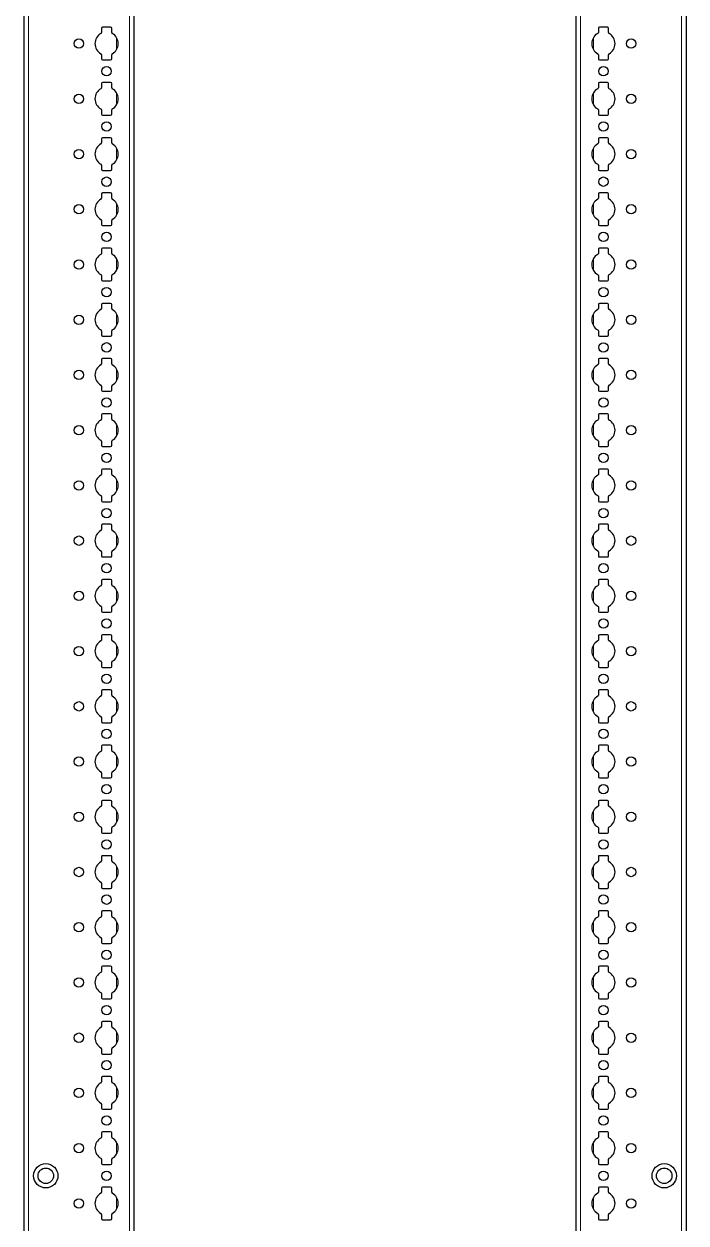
# Model space of a CAD drawing. Header units: millimetres. Extents: x -199 to 4366, y -2447 to 1507.
# Drawn here: x 4067 to 4366, y -336 to 207 of the extents above; entities that cross this region are included whole.
import ezdxf

# ---------------------------------------------------------------- set-up
doc = ezdxf.new("R2010")
doc.units = ezdxf.units.MM

msp = doc.modelspace()

# ---------------------------------------------------------------- linework, layer by layer
at = {"color": 7, "linetype": 'Continuous', "lineweight": 25}
for p, q in [((4066.69, -851.79), (4066.69, 847.21)), ((4116.39, 847.21), (4116.39, -851.79)), ((4316.39, -851.79), (4316.39, 847.21)), ((4366.09, 847.21), (4366.09, -851.79)), ((4101.74, 204.61), (4101.74, 202.73)), ((4105.84, 205.11), (4102.24, 205.11)), ((4106.34, 202.73), (4106.34, 204.61)), ((4326.44, 204.61), (4326.44, 202.73)), ((4330.54, 205.11), (4326.94, 205.11)), ((4331.04, 202.73), (4331.04, 204.61)), ((4101.74, 192.68), (4101.74, 190.81)), ((4102.24, 190.31), (4105.84, 190.31)), ((4106.34, 190.81), (4106.34, 192.68)), ((4326.44, 192.68), (4326.44, 190.81)), ((4326.94, 190.31), (4330.54, 190.31)), ((4331.04, 190.81), (4331.04, 192.68)), ((4101.74, 179.61), (4101.74, 177.73)), ((4105.84, 180.11), (4102.24, 180.11)), ((4106.34, 177.73), (4106.34, 179.61)), ((4326.44, 179.61), (4326.44, 177.73)), ((4330.54, 180.11), (4326.94, 180.11)), ((4331.04, 177.73), (4331.04, 179.61)), ((4101.74, 167.68), (4101.74, 165.81)), ((4102.24, 165.31), (4105.84, 165.31)), ((4106.34, 165.81), (4106.34, 167.68)), ((4326.44, 167.68), (4326.44, 165.81)), ((4326.94, 165.31), (4330.54, 165.31)), ((4331.04, 165.81), (4331.04, 167.68)), ((4101.74, 154.61), (4101.74, 152.73)), ((4105.84, 155.11), (4102.24, 155.11)), ((4106.34, 152.73), (4106.34, 154.61)), ((4326.44, 154.61), (4326.44, 152.73)), ((4330.54, 155.11), (4326.94, 155.11)), ((4331.04, 152.73), (4331.04, 154.61)), ((4101.74, 142.68), (4101.74, 140.81)), ((4106.34, 140.81), (4106.34, 142.68)), ((4326.44, 142.68), (4326.44, 140.81)), ((4331.04, 140.81), (4331.04, 142.68)), ((4102.24, 140.31), (4105.84, 140.31)), ((4326.94, 140.31), (4330.54, 140.31)), ((4101.74, 129.61), (4101.74, 127.73)), ((4105.84, 130.11), (4102.24, 130.11)), ((4106.34, 127.73), (4106.34, 129.61)), ((4326.44, 129.61), (4326.44, 127.73)), ((4330.54, 130.11), (4326.94, 130.11)), ((4331.04, 127.73), (4331.04, 129.61)), ((4101.74, 117.68), (4101.74, 115.81)), ((4102.24, 115.31), (4105.84, 115.31)), ((4106.34, 115.81), (4106.34, 117.68)), ((4326.44, 117.68), (4326.44, 115.81)), ((4326.94, 115.31), (4330.54, 115.31)), ((4331.04, 115.81), (4331.04, 117.68)), ((4101.74, 104.61), (4101.74, 102.73)), ((4105.84, 105.11), (4102.24, 105.11)), ((4106.34, 102.73), (4106.34, 104.61)), ((4326.44, 104.61), (4326.44, 102.73)), ((4330.54, 105.11), (4326.94, 105.11)), ((4331.04, 102.73), (4331.04, 104.61)), ((4101.74, 92.68), (4101.74, 90.81)), ((4106.34, 90.81), (4106.34, 92.68)), ((4326.44, 92.68), (4326.44, 90.81)), ((4331.04, 90.81), (4331.04, 92.68)), ((4102.24, 90.31), (4105.84, 90.31)), ((4326.94, 90.31), (4330.54, 90.31)), ((4101.74, 79.61), (4101.74, 77.73)), ((4105.84, 80.11), (4102.24, 80.11)), ((4106.34, 77.73), (4106.34, 79.61)), ((4326.44, 79.61), (4326.44, 77.73)), ((4330.54, 80.11), (4326.94, 80.11)), ((4331.04, 77.73), (4331.04, 79.61)), ((4101.74, 67.68), (4101.74, 65.81)), ((4102.24, 65.31), (4105.84, 65.31)), ((4106.34, 65.81), (4106.34, 67.68)), ((4326.44, 67.68), (4326.44, 65.81)), ((4326.94, 65.31), (4330.54, 65.31)), ((4331.04, 65.81), (4331.04, 67.68)), ((4101.74, 54.61), (4101.74, 52.73)), ((4105.84, 55.11), (4102.24, 55.11)), ((4106.34, 52.73), (4106.34, 54.61)), ((4326.44, 54.61), (4326.44, 52.73)), ((4330.54, 55.11), (4326.94, 55.11)), ((4331.04, 52.73), (4331.04, 54.61)), ((4101.74, 42.68), (4101.74, 40.81)), ((4102.24, 40.31), (4105.84, 40.31)), ((4106.34, 40.81), (4106.34, 42.68)), ((4326.44, 42.68), (4326.44, 40.81)), ((4326.94, 40.31), (4330.54, 40.31)), ((4331.04, 40.81), (4331.04, 42.68)), ((4101.74, 29.61), (4101.74, 27.73)), ((4105.84, 30.11), (4102.24, 30.11)), ((4106.34, 27.73), (4106.34, 29.61)), ((4326.44, 29.61), (4326.44, 27.73)), ((4330.54, 30.11), (4326.94, 30.11)), ((4331.04, 27.73), (4331.04, 29.61)), ((4101.74, 17.68), (4101.74, 15.81)), ((4106.34, 15.81), (4106.34, 17.68)), ((4326.44, 17.68), (4326.44, 15.81)), ((4331.04, 15.81), (4331.04, 17.68)), ((4102.24, 15.31), (4105.84, 15.31)), ((4326.94, 15.31), (4330.54, 15.31)), ((4101.74, 4.61), (4101.74, 2.73)), ((4105.84, 5.11), (4102.24, 5.11)), ((4106.34, 2.73), (4106.34, 4.61)), ((4326.44, 4.61), (4326.44, 2.73)), ((4330.54, 5.11), (4326.94, 5.11)), ((4331.04, 2.73), (4331.04, 4.61)), ((4101.74, -7.32), (4101.74, -9.19)), ((4102.24, -9.69), (4105.84, -9.69)), ((4106.34, -9.19), (4106.34, -7.32)), ((4326.44, -7.32), (4326.44, -9.19)), ((4326.94, -9.69), (4330.54, -9.69)), ((4331.04, -9.19), (4331.04, -7.32)), ((4101.74, -20.39), (4101.74, -22.27)), ((4105.84, -19.89), (4102.24, -19.89)), ((4106.34, -22.27), (4106.34, -20.39)), ((4326.44, -20.39), (4326.44, -22.27)), ((4330.54, -19.89), (4326.94, -19.89)), ((4331.04, -22.27), (4331.04, -20.39)), ((4101.74, -32.32), (4101.74, -34.19)), ((4106.34, -34.19), (4106.34, -32.32)), ((4326.44, -32.32), (4326.44, -34.19)), ((4331.04, -34.19), (4331.04, -32.32)), ((4102.24, -34.69), (4105.84, -34.69)), ((4326.94, -34.69), (4330.54, -34.69)), ((4101.74, -45.39), (4101.74, -47.27)), ((4105.84, -44.89), (4102.24, -44.89)), ((4106.34, -47.27), (4106.34, -45.39)), ((4326.44, -45.39), (4326.44, -47.27)), ((4330.54, -44.89), (4326.94, -44.89)), ((4331.04, -47.27), (4331.04, -45.39)), ((4101.74, -57.32), (4101.74, -59.19)), ((4102.24, -59.69), (4105.84, -59.69)), ((4106.34, -59.19), (4106.34, -57.32)), ((4326.44, -57.32), (4326.44, -59.19)), ((4326.94, -59.69), (4330.54, -59.69)), ((4331.04, -59.19), (4331.04, -57.32)), ((4101.74, -70.39), (4101.74, -72.27)), ((4105.84, -69.89), (4102.24, -69.89)), ((4106.34, -72.27), (4106.34, -70.39)), ((4326.44, -70.39), (4326.44, -72.27)), ((4330.54, -69.89), (4326.94, -69.89)), ((4331.04, -72.27), (4331.04, -70.39)), ((4101.74, -82.32), (4101.74, -84.19)), ((4102.24, -84.69), (4105.84, -84.69)), ((4106.34, -84.19), (4106.34, -82.32)), ((4326.44, -82.32), (4326.44, -84.19)), ((4326.94, -84.69), (4330.54, -84.69)), ((4331.04, -84.19), (4331.04, -82.32)), ((4101.74, -95.39), (4101.74, -97.27)), ((4105.84, -94.89), (4102.24, -94.89)), ((4106.34, -97.27), (4106.34, -95.39)), ((4326.44, -95.39), (4326.44, -97.27)), ((4330.54, -94.89), (4326.94, -94.89)), ((4331.04, -97.27), (4331.04, -95.39)), ((4101.74, -107.32), (4101.74, -109.19)), ((4106.34, -109.19), (4106.34, -107.32)), ((4326.44, -107.32), (4326.44, -109.19)), ((4331.04, -109.19), (4331.04, -107.32)), ((4102.24, -109.69), (4105.84, -109.69)), ((4326.94, -109.69), (4330.54, -109.69)), ((4101.74, -120.39), (4101.74, -122.27)), ((4105.84, -119.89), (4102.24, -119.89)), ((4106.34, -122.27), (4106.34, -120.39)), ((4326.44, -120.39), (4326.44, -122.27)), ((4330.54, -119.89), (4326.94, -119.89)), ((4331.04, -122.27), (4331.04, -120.39)), ((4101.74, -132.32), (4101.74, -134.19)), ((4102.24, -134.69), (4105.84, -134.69)), ((4106.34, -134.19), (4106.34, -132.32)), ((4326.44, -132.32), (4326.44, -134.19)), ((4326.94, -134.69), (4330.54, -134.69)), ((4331.04, -134.19), (4331.04, -132.32)), ((4101.74, -145.39), (4101.74, -147.27)), ((4105.84, -144.89), (4102.24, -144.89)), ((4106.34, -147.27), (4106.34, -145.39)), ((4326.44, -145.39), (4326.44, -147.27)), ((4330.54, -144.89), (4326.94, -144.89)), ((4331.04, -147.27), (4331.04, -145.39)), ((4101.74, -157.32), (4101.74, -159.19)), ((4106.34, -159.19), (4106.34, -157.32)), ((4326.44, -157.32), (4326.44, -159.19)), ((4331.04, -159.19), (4331.04, -157.32)), ((4102.24, -159.69), (4105.84, -159.69)), ((4326.94, -159.69), (4330.54, -159.69)), ((4101.74, -170.39), (4101.74, -172.27)), ((4105.84, -169.89), (4102.24, -169.89)), ((4106.34, -172.27), (4106.34, -170.39)), ((4326.44, -170.39), (4326.44, -172.27)), ((4330.54, -169.89), (4326.94, -169.89)), ((4331.04, -172.27), (4331.04, -170.39)), ((4101.74, -182.32), (4101.74, -184.19)), ((4106.34, -184.19), (4106.34, -182.32)), ((4326.44, -182.32), (4326.44, -184.19)), ((4331.04, -184.19), (4331.04, -182.32)), ((4102.24, -184.69), (4105.84, -184.69)), ((4326.94, -184.69), (4330.54, -184.69)), ((4101.74, -195.39), (4101.74, -197.27)), ((4105.84, -194.89), (4102.24, -194.89)), ((4106.34, -197.27), (4106.34, -195.39)), ((4326.44, -195.39), (4326.44, -197.27)), ((4330.54, -194.89), (4326.94, -194.89)), ((4331.04, -197.27), (4331.04, -195.39)), ((4101.74, -207.32), (4101.74, -209.19)), ((4102.24, -209.69), (4105.84, -209.69)), ((4106.34, -209.19), (4106.34, -207.32)), ((4326.44, -207.32), (4326.44, -209.19)), ((4326.94, -209.69), (4330.54, -209.69)), ((4331.04, -209.19), (4331.04, -207.32)), ((4101.74, -220.39), (4101.74, -222.27)), ((4105.84, -219.89), (4102.24, -219.89)), ((4106.34, -222.27), (4106.34, -220.39)), ((4326.44, -220.39), (4326.44, -222.27)), ((4330.54, -219.89), (4326.94, -219.89)), ((4331.04, -222.27), (4331.04, -220.39)), ((4101.74, -232.32), (4101.74, -234.19)), ((4106.34, -234.19), (4106.34, -232.32)), ((4326.44, -232.32), (4326.44, -234.19)), ((4331.04, -234.19), (4331.04, -232.32)), ((4102.24, -234.69), (4105.84, -234.69)), ((4326.94, -234.69), (4330.54, -234.69)), ((4101.74, -245.39), (4101.74, -247.27)), ((4105.84, -244.89), (4102.24, -244.89)), ((4106.34, -247.27), (4106.34, -245.39)), ((4326.44, -245.39), (4326.44, -247.27)), ((4330.54, -244.89), (4326.94, -244.89)), ((4331.04, -247.27), (4331.04, -245.39)), ((4101.74, -257.32), (4101.74, -259.19)), ((4102.24, -259.69), (4105.84, -259.69)), ((4106.34, -259.19), (4106.34, -257.32)), ((4326.44, -257.32), (4326.44, -259.19)), ((4326.94, -259.69), (4330.54, -259.69)), ((4331.04, -259.19), (4331.04, -257.32)), ((4101.74, -270.39), (4101.74, -272.27)), ((4105.84, -269.89), (4102.24, -269.89)), ((4106.34, -272.27), (4106.34, -270.39)), ((4326.44, -270.39), (4326.44, -272.27)), ((4330.54, -269.89), (4326.94, -269.89)), ((4331.04, -272.27), (4331.04, -270.39)), ((4101.74, -282.32), (4101.74, -284.19)), ((4102.24, -284.69), (4105.84, -284.69)), ((4106.34, -284.19), (4106.34, -282.32)), ((4326.44, -282.32), (4326.44, -284.19)), ((4326.94, -284.69), (4330.54, -284.69)), ((4331.04, -284.19), (4331.04, -282.32)), ((4101.74, -295.39), (4101.74, -297.27)), ((4105.84, -294.89), (4102.24, -294.89)), ((4106.34, -297.27), (4106.34, -295.39)), ((4326.44, -295.39), (4326.44, -297.27)), ((4330.54, -294.89), (4326.94, -294.89)), ((4331.04, -297.27), (4331.04, -295.39)), ((4101.74, -307.32), (4101.74, -309.19)), ((4106.34, -309.19), (4106.34, -307.32)), ((4326.44, -307.32), (4326.44, -309.19)), ((4331.04, -309.19), (4331.04, -307.32)), ((4102.24, -309.69), (4105.84, -309.69)), ((4326.94, -309.69), (4330.54, -309.69)), ((4105.84, -319.89), (4102.24, -319.89)), ((4330.54, -319.89), (4326.94, -319.89)), ((4101.74, -320.39), (4101.74, -322.27)), ((4106.34, -322.27), (4106.34, -320.39)), ((4326.44, -320.39), (4326.44, -322.27)), ((4331.04, -322.27), (4331.04, -320.39)), ((4101.74, -332.32), (4101.74, -334.19)), ((4102.24, -334.69), (4105.84, -334.69)), ((4106.34, -334.19), (4106.34, -332.32)), ((4326.44, -332.32), (4326.44, -334.19)), ((4326.94, -334.69), (4330.54, -334.69)), ((4331.04, -334.19), (4331.04, -332.32))]:
    msp.add_line(p, q, dxfattribs=at)
at = {"color": 8, "linetype": 'Continuous', "lineweight": 18}
for p, q in [((4068.69, 847.21), (4068.69, -851.79)), ((4114.39, -851.79), (4114.39, 847.21)), ((4318.39, 847.21), (4318.39, -851.79)), ((4364.09, -851.79), (4364.09, 847.21)), ((4108.54, 195), (4108.54, 200.41)), ((4324.24, 200.41), (4324.24, 195)), ((4108.54, 170), (4108.54, 175.41)), ((4324.24, 175.41), (4324.24, 170)), ((4108.54, 145), (4108.54, 150.41)), ((4324.24, 150.41), (4324.24, 145)), ((4108.54, 120), (4108.54, 125.41)), ((4324.24, 125.41), (4324.24, 120)), ((4108.54, 95), (4108.54, 100.41)), ((4324.24, 100.41), (4324.24, 95)), ((4108.54, 70), (4108.54, 75.41)), ((4324.24, 75.41), (4324.24, 70)), ((4108.54, 45), (4108.54, 50.41)), ((4324.24, 50.41), (4324.24, 45)), ((4108.54, 20), (4108.54, 25.41)), ((4324.24, 25.41), (4324.24, 20)), ((4108.54, -5), (4108.54, 0.41)), ((4324.24, 0.41), (4324.24, -5)), ((4108.54, -30), (4108.54, -24.59)), ((4324.24, -24.59), (4324.24, -30)), ((4108.54, -55), (4108.54, -49.59)), ((4324.24, -49.59), (4324.24, -55)), ((4108.54, -80), (4108.54, -74.59)), ((4324.24, -74.59), (4324.24, -80)), ((4108.54, -105), (4108.54, -99.59)), ((4324.24, -99.59), (4324.24, -105)), ((4108.54, -130), (4108.54, -124.59)), ((4324.24, -124.59), (4324.24, -130)), ((4108.54, -155), (4108.54, -149.59)), ((4324.24, -149.59), (4324.24, -155)), ((4108.54, -180), (4108.54, -174.59)), ((4324.24, -174.59), (4324.24, -180)), ((4108.54, -205), (4108.54, -199.59)), ((4324.24, -199.59), (4324.24, -205)), ((4108.54, -230), (4108.54, -224.59)), ((4324.24, -224.59), (4324.24, -230)), ((4108.54, -255), (4108.54, -249.59)), ((4324.24, -249.59), (4324.24, -255)), ((4108.54, -280), (4108.54, -274.59)), ((4324.24, -274.59), (4324.24, -280)), ((4108.54, -305), (4108.54, -299.59)), ((4324.24, -299.59), (4324.24, -305)), ((4108.54, -330), (4108.54, -324.59)), ((4324.24, -324.59), (4324.24, -330))]:
    msp.add_line(p, q, dxfattribs=at)
at = {"color": 7, "linetype": 'Continuous', "lineweight": 25}
for centre, radius in [((4091.54, 197.71), 2.12), ((4341.24, 197.71), 2.12), ((4104.04, 185.21), 2.13), ((4328.74, 185.21), 2.12), ((4091.54, 172.71), 2.12), ((4341.24, 172.71), 2.12), ((4104.04, 160.21), 2.13), ((4328.74, 160.21), 2.12), ((4091.54, 147.71), 2.12), ((4341.24, 147.71), 2.12), ((4104.04, 135.21), 2.13), ((4328.74, 135.21), 2.12), ((4091.54, 122.71), 2.12), ((4341.24, 122.71), 2.12), ((4104.04, 110.21), 2.13), ((4328.74, 110.21), 2.12), ((4091.54, 97.71), 2.12), ((4341.24, 97.71), 2.12), ((4104.04, 85.21), 2.13), ((4328.74, 85.21), 2.12), ((4091.54, 72.71), 2.12), ((4341.24, 72.71), 2.12), ((4104.04, 60.21), 2.13), ((4328.74, 60.21), 2.12), ((4091.54, 47.71), 2.12), ((4341.24, 47.71), 2.12), ((4104.04, 35.21), 2.13), ((4328.74, 35.21), 2.12), ((4091.54, 22.71), 2.12), ((4341.24, 22.71), 2.12), ((4104.04, 10.21), 2.13), ((4328.74, 10.21), 2.12), ((4091.54, -2.29), 2.12), ((4341.24, -2.29), 2.12), ((4104.04, -14.79), 2.13), ((4328.74, -14.79), 2.12), ((4091.54, -27.29), 2.12), ((4341.24, -27.29), 2.12), ((4104.04, -39.79), 2.13), ((4328.74, -39.79), 2.12), ((4091.54, -52.29), 2.12), ((4341.24, -52.29), 2.12), ((4104.04, -64.79), 2.13), ((4328.74, -64.79), 2.12), ((4091.54, -77.29), 2.12), ((4341.24, -77.29), 2.12), ((4104.04, -89.79), 2.13), ((4328.74, -89.79), 2.12), ((4091.54, -102.29), 2.12), ((4341.24, -102.29), 2.12), ((4104.04, -114.79), 2.13), ((4328.74, -114.79), 2.12), ((4091.54, -127.29), 2.12), ((4341.24, -127.29), 2.12), ((4104.04, -139.79), 2.13), ((4328.74, -139.79), 2.12), ((4091.54, -152.29), 2.12), ((4341.24, -152.29), 2.12), ((4104.04, -164.79), 2.13), ((4328.74, -164.79), 2.12), ((4091.54, -177.29), 2.12), ((4341.24, -177.29), 2.12), ((4104.04, -189.79), 2.13), ((4328.74, -189.79), 2.12), ((4091.54, -202.29), 2.12), ((4341.24, -202.29), 2.12), ((4104.04, -214.79), 2.12), ((4328.74, -214.79), 2.12), ((4091.54, -227.29), 2.13), ((4341.24, -227.29), 2.12), ((4104.04, -239.79), 2.12), ((4328.74, -239.79), 2.12), ((4091.54, -252.29), 2.13), ((4341.24, -252.29), 2.12), ((4104.04, -264.79), 2.12), ((4328.74, -264.79), 2.12), ((4091.54, -277.29), 2.13), ((4341.24, -277.29), 2.12), ((4104.04, -289.79), 2.12), ((4328.74, -289.79), 2.12), ((4091.54, -302.29), 2.13), ((4341.24, -302.29), 2.12), ((4076.54, -314.79), 5.5), ((4356.24, -314.79), 5.5), ((4076.54, -314.79), 3.5), ((4104.04, -314.79), 2.12), ((4328.74, -314.79), 2.12), ((4356.24, -314.79), 3.5), ((4091.54, -327.29), 2.13), ((4341.24, -327.29), 2.12)]:
    msp.add_circle(centre, radius, dxfattribs=at)
for centre, radius, start, end in [((4104.04, 197.71), 5.25, 119.1407, 240.8593), ((4101.24, 202.73), 0.5, 299.1407, 0), ((4102.24, 204.61), 0.5, 90, 180), ((4105.84, 204.61), 0.5, 0, 90), ((4106.84, 202.73), 0.5, 180, 240.8593), ((4104.04, 197.71), 5.25, 299.1407, 60.8593), ((4328.74, 197.71), 5.25, 119.1407, 240.8593), ((4325.94, 202.73), 0.5, 299.1407, 0), ((4326.94, 204.61), 0.5, 90, 180), ((4330.54, 204.61), 0.5, 0, 90), ((4331.54, 202.73), 0.5, 180, 240.8593), ((4328.74, 197.71), 5.25, 299.1407, 60.8593), ((4101.24, 192.68), 0.5, 0, 60.8593), ((4102.24, 190.81), 0.5, 180, 270), ((4105.84, 190.81), 0.5, 270, 0), ((4106.84, 192.68), 0.5, 119.1407, 180), ((4325.94, 192.68), 0.5, 0, 60.8593), ((4326.94, 190.81), 0.5, 180, 270), ((4330.54, 190.81), 0.5, 270, 0), ((4331.54, 192.68), 0.5, 119.1407, 180), ((4102.24, 179.61), 0.5, 90, 180), ((4105.84, 179.61), 0.5, 360, 90), ((4326.94, 179.61), 0.5, 90, 180), ((4330.54, 179.61), 0.5, 0, 90), ((4104.04, 172.71), 5.25, 119.1407, 240.8593), ((4101.24, 177.73), 0.5, 299.1407, 0), ((4106.84, 177.73), 0.5, 180, 240.8593), ((4104.04, 172.71), 5.25, 299.1407, 60.8593), ((4328.74, 172.71), 5.25, 119.1407, 240.8593), ((4325.94, 177.73), 0.5, 299.1407, 0), ((4331.54, 177.73), 0.5, 180, 240.8593), ((4328.74, 172.71), 5.25, 299.1407, 60.8593), ((4101.24, 167.68), 0.5, 0, 60.8593), ((4102.24, 165.81), 0.5, 180, 270), ((4105.84, 165.81), 0.5, 270, 0), ((4106.84, 167.68), 0.5, 119.1407, 180), ((4325.94, 167.68), 0.5, 0, 60.8593), ((4326.94, 165.81), 0.5, 180, 270), ((4330.54, 165.81), 0.5, 270, 0), ((4331.54, 167.68), 0.5, 119.1407, 180), ((4104.04, 147.71), 5.25, 119.1407, 240.8593), ((4101.24, 152.73), 0.5, 299.1407, 0), ((4102.24, 154.61), 0.5, 90, 180), ((4105.84, 154.61), 0.5, 360, 90), ((4106.84, 152.73), 0.5, 180, 240.8593), ((4104.04, 147.71), 5.25, 299.1407, 60.8593), ((4328.74, 147.71), 5.25, 119.1407, 240.8593), ((4325.94, 152.73), 0.5, 299.1407, 0), ((4326.94, 154.61), 0.5, 90, 180), ((4330.54, 154.61), 0.5, 0, 90), ((4331.54, 152.73), 0.5, 180, 240.8593), ((4328.74, 147.71), 5.25, 299.1407, 60.8593), ((4101.24, 142.68), 0.5, 0, 60.8593), ((4106.84, 142.68), 0.5, 119.1407, 180), ((4325.94, 142.68), 0.5, 0, 60.8593), ((4331.54, 142.68), 0.5, 119.1407, 180), ((4102.24, 140.81), 0.5, 180, 270), ((4105.84, 140.81), 0.5, 270, 0), ((4326.94, 140.81), 0.5, 180, 270), ((4330.54, 140.81), 0.5, 270, 0), ((4104.04, 122.71), 5.25, 119.1407, 240.8593), ((4101.24, 127.73), 0.5, 299.1407, 0), ((4102.24, 129.61), 0.5, 90, 180), ((4105.84, 129.61), 0.5, 0, 90), ((4106.84, 127.73), 0.5, 180, 240.8593), ((4104.04, 122.71), 5.25, 299.1407, 60.8593), ((4328.74, 122.71), 5.25, 119.1407, 240.8593), ((4325.94, 127.73), 0.5, 299.1407, 0), ((4326.94, 129.61), 0.5, 90, 180), ((4330.54, 129.61), 0.5, 0, 90), ((4331.54, 127.73), 0.5, 180, 240.8593), ((4328.74, 122.71), 5.25, 299.1407, 60.8593), ((4101.24, 117.68), 0.5, 0, 60.8593), ((4102.24, 115.81), 0.5, 180, 270), ((4105.84, 115.81), 0.5, 270, 0), ((4106.84, 117.68), 0.5, 119.1407, 180), ((4325.94, 117.68), 0.5, 0, 60.8593), ((4326.94, 115.81), 0.5, 180, 270), ((4330.54, 115.81), 0.5, 270, 0), ((4331.54, 117.68), 0.5, 119.1407, 180), ((4102.24, 104.61), 0.5, 90, 180), ((4105.84, 104.61), 0.5, 0, 90), ((4326.94, 104.61), 0.5, 90, 180), ((4330.54, 104.61), 0.5, 0, 90), ((4104.04, 97.71), 5.25, 119.1407, 240.8593), ((4101.24, 102.73), 0.5, 299.1407, 0), ((4106.84, 102.73), 0.5, 180, 240.8593), ((4104.04, 97.71), 5.25, 299.1407, 60.8593), ((4328.74, 97.71), 5.25, 119.1407, 240.8593), ((4325.94, 102.73), 0.5, 299.1407, 0), ((4331.54, 102.73), 0.5, 180, 240.8593), ((4328.74, 97.71), 5.25, 299.1407, 60.8593), ((4101.24, 92.68), 0.5, 0, 60.8593), ((4106.84, 92.68), 0.5, 119.1407, 180), ((4325.94, 92.68), 0.5, 0, 60.8593), ((4331.54, 92.68), 0.5, 119.1407, 180), ((4102.24, 90.81), 0.5, 180, 270), ((4105.84, 90.81), 0.5, 270, 0), ((4326.94, 90.81), 0.5, 180, 270), ((4330.54, 90.81), 0.5, 270, 0), ((4104.04, 72.71), 5.25, 119.1407, 240.8593), ((4101.24, 77.73), 0.5, 299.1407, 0), ((4102.24, 79.61), 0.5, 90, 180), ((4105.84, 79.61), 0.5, 0, 90), ((4106.84, 77.73), 0.5, 180, 240.8593), ((4104.04, 72.71), 5.25, 299.1407, 60.8593), ((4328.74, 72.71), 5.25, 119.1407, 240.8593), ((4325.94, 77.73), 0.5, 299.1407, 0), ((4326.94, 79.61), 0.5, 90, 180), ((4330.54, 79.61), 0.5, 0, 90), ((4331.54, 77.73), 0.5, 180, 240.8593), ((4328.74, 72.71), 5.25, 299.1407, 60.8593), ((4101.24, 67.68), 0.5, 0, 60.8593), ((4102.24, 65.81), 0.5, 180, 270), ((4105.84, 65.81), 0.5, 270, 0), ((4106.84, 67.68), 0.5, 119.1407, 180), ((4325.94, 67.68), 0.5, 0, 60.8593), ((4326.94, 65.81), 0.5, 180, 270), ((4330.54, 65.81), 0.5, 270, 0), ((4331.54, 67.68), 0.5, 119.1407, 180), ((4102.24, 54.61), 0.5, 90, 180), ((4105.84, 54.61), 0.5, 0, 90), ((4326.94, 54.61), 0.5, 90, 180), ((4330.54, 54.61), 0.5, 0, 90), ((4104.04, 47.71), 5.25, 119.1407, 240.8593), ((4101.24, 52.73), 0.5, 299.1407, 0), ((4106.84, 52.73), 0.5, 180, 240.8593), ((4104.04, 47.71), 5.25, 299.1407, 60.8593), ((4328.74, 47.71), 5.25, 119.1407, 240.8593), ((4325.94, 52.73), 0.5, 299.1407, 0), ((4331.54, 52.73), 0.5, 180, 240.8593), ((4328.74, 47.71), 5.25, 299.1407, 60.8593), ((4101.24, 42.68), 0.5, 0, 60.8593), ((4102.24, 40.81), 0.5, 180, 270), ((4105.84, 40.81), 0.5, 270, 0), ((4106.84, 42.68), 0.5, 119.1407, 180), ((4325.94, 42.68), 0.5, 0, 60.8593), ((4326.94, 40.81), 0.5, 180, 270), ((4330.54, 40.81), 0.5, 270, 0), ((4331.54, 42.68), 0.5, 119.1407, 180), ((4104.04, 22.71), 5.25, 119.1407, 240.8593), ((4101.24, 27.73), 0.5, 299.1407, 0), ((4102.24, 29.61), 0.5, 90, 180), ((4105.84, 29.61), 0.5, 0, 90), ((4106.84, 27.73), 0.5, 180, 240.8593), ((4104.04, 22.71), 5.25, 299.1407, 60.8593), ((4328.74, 22.71), 5.25, 119.1407, 240.8593), ((4325.94, 27.73), 0.5, 299.1407, 0), ((4326.94, 29.61), 0.5, 90, 180), ((4330.54, 29.61), 0.5, 0, 90), ((4331.54, 27.73), 0.5, 180, 240.8593), ((4328.74, 22.71), 5.25, 299.1407, 60.8593), ((4101.24, 17.68), 0.5, 0, 60.8593), ((4106.84, 17.68), 0.5, 119.1407, 180), ((4325.94, 17.68), 0.5, 0, 60.8593), ((4331.54, 17.68), 0.5, 119.1407, 180), ((4102.24, 15.81), 0.5, 180, 270), ((4105.84, 15.81), 0.5, 270, 0), ((4326.94, 15.81), 0.5, 180, 270), ((4330.54, 15.81), 0.5, 270, 0), ((4104.04, -2.29), 5.25, 119.1407, 240.8593), ((4101.24, 2.73), 0.5, 299.1407, 0), ((4102.24, 4.61), 0.5, 90, 180), ((4105.84, 4.61), 0.5, 0, 90), ((4106.84, 2.73), 0.5, 180, 240.8593), ((4104.04, -2.29), 5.25, 299.1407, 60.8593), ((4328.74, -2.29), 5.25, 119.1407, 240.8593), ((4325.94, 2.73), 0.5, 299.1407, 0), ((4326.94, 4.61), 0.5, 90, 180), ((4330.54, 4.61), 0.5, 0, 90), ((4331.54, 2.73), 0.5, 180, 240.8593), ((4328.74, -2.29), 5.25, 299.1407, 60.8593), ((4101.24, -7.32), 0.5, 0, 60.8593), ((4102.24, -9.19), 0.5, 180, 270), ((4105.84, -9.19), 0.5, 270, 0), ((4106.84, -7.32), 0.5, 119.1407, 180), ((4325.94, -7.32), 0.5, 0, 60.8593), ((4326.94, -9.19), 0.5, 180, 270), ((4330.54, -9.19), 0.5, 270, 0), ((4331.54, -7.32), 0.5, 119.1407, 180), ((4102.24, -20.39), 0.5, 90, 180), ((4105.84, -20.39), 0.5, 0, 90), ((4326.94, -20.39), 0.5, 90, 180), ((4330.54, -20.39), 0.5, 0, 90), ((4104.04, -27.29), 5.25, 119.1407, 240.8593), ((4101.24, -22.27), 0.5, 299.1407, 0), ((4106.84, -22.27), 0.5, 180, 240.8593), ((4104.04, -27.29), 5.25, 299.1407, 60.8593), ((4328.74, -27.29), 5.25, 119.1407, 240.8593), ((4325.94, -22.27), 0.5, 299.1407, 0), ((4331.54, -22.27), 0.5, 180, 240.8593), ((4328.74, -27.29), 5.25, 299.1407, 60.8593), ((4101.24, -32.32), 0.5, 0, 60.8593), ((4106.84, -32.32), 0.5, 119.1407, 180), ((4325.94, -32.32), 0.5, 0, 60.8593), ((4331.54, -32.32), 0.5, 119.1407, 180), ((4102.24, -34.19), 0.5, 180, 270), ((4105.84, -34.19), 0.5, 270, 0), ((4326.94, -34.19), 0.5, 180, 270), ((4330.54, -34.19), 0.5, 270, 0), ((4104.04, -52.29), 5.25, 119.1407, 240.8593), ((4101.24, -47.27), 0.5, 299.1407, 0), ((4102.24, -45.39), 0.5, 90, 180), ((4105.84, -45.39), 0.5, 0, 90), ((4106.84, -47.27), 0.5, 180, 240.8593), ((4104.04, -52.29), 5.25, 299.1407, 60.8593), ((4328.74, -52.29), 5.25, 119.1407, 240.8593), ((4325.94, -47.27), 0.5, 299.1407, 0), ((4326.94, -45.39), 0.5, 90, 180), ((4330.54, -45.39), 0.5, 0, 90), ((4331.54, -47.27), 0.5, 180, 240.8593), ((4328.74, -52.29), 5.25, 299.1407, 60.8593), ((4101.24, -57.32), 0.5, 0, 60.8593), ((4102.24, -59.19), 0.5, 180, 270), ((4105.84, -59.19), 0.5, 270, 0), ((4106.84, -57.32), 0.5, 119.1407, 180), ((4325.94, -57.32), 0.5, 0, 60.8593), ((4326.94, -59.19), 0.5, 180, 270), ((4330.54, -59.19), 0.5, 270, 0), ((4331.54, -57.32), 0.5, 119.1407, 180), ((4102.24, -70.39), 0.5, 90, 180), ((4105.84, -70.39), 0.5, 0, 90), ((4326.94, -70.39), 0.5, 90, 180), ((4330.54, -70.39), 0.5, 0, 90), ((4104.04, -77.29), 5.25, 119.1407, 240.8593), ((4101.24, -72.27), 0.5, 299.1407, 0), ((4106.84, -72.27), 0.5, 180, 240.8593), ((4104.04, -77.29), 5.25, 299.1407, 60.8593), ((4328.74, -77.29), 5.25, 119.1407, 240.8593), ((4325.94, -72.27), 0.5, 299.1407, 0), ((4331.54, -72.27), 0.5, 180, 240.8593), ((4328.74, -77.29), 5.25, 299.1407, 60.8593), ((4101.24, -82.32), 0.5, 0, 60.8593), ((4102.24, -84.19), 0.5, 180, 270), ((4105.84, -84.19), 0.5, 270, 0), ((4106.84, -82.32), 0.5, 119.1407, 180), ((4325.94, -82.32), 0.5, 0, 60.8593), ((4326.94, -84.19), 0.5, 180, 270), ((4330.54, -84.19), 0.5, 270, 0), ((4331.54, -82.32), 0.5, 119.1407, 180), ((4101.24, -97.27), 0.5, 299.1407, 0), ((4102.24, -95.39), 0.5, 90, 180), ((4105.84, -95.39), 0.5, 0, 90), ((4106.84, -97.27), 0.5, 180, 240.8593), ((4325.94, -97.27), 0.5, 299.1407, 0), ((4326.94, -95.39), 0.5, 90, 180), ((4330.54, -95.39), 0.5, 0, 90), ((4331.54, -97.27), 0.5, 180, 240.8593), ((4104.04, -102.29), 5.25, 119.1407, 240.8593), ((4104.04, -102.29), 5.25, 299.1407, 60.8593), ((4328.74, -102.29), 5.25, 119.1407, 240.8593), ((4328.74, -102.29), 5.25, 299.1407, 60.8593), ((4101.24, -107.32), 0.5, 0, 60.8593), ((4106.84, -107.32), 0.5, 119.1407, 180), ((4325.94, -107.32), 0.5, 0, 60.8593), ((4331.54, -107.32), 0.5, 119.1407, 180), ((4102.24, -109.19), 0.5, 180, 270), ((4105.84, -109.19), 0.5, 270, 0), ((4326.94, -109.19), 0.5, 180, 270), ((4330.54, -109.19), 0.5, 270, 0), ((4104.04, -127.29), 5.25, 119.1407, 240.8593), ((4101.24, -122.27), 0.5, 299.1407, 0), ((4102.24, -120.39), 0.5, 90, 180), ((4105.84, -120.39), 0.5, 0, 90), ((4106.84, -122.27), 0.5, 180, 240.8593), ((4104.04, -127.29), 5.25, 299.1407, 60.8593), ((4328.74, -127.29), 5.25, 119.1407, 240.8593), ((4325.94, -122.27), 0.5, 299.1407, 0), ((4326.94, -120.39), 0.5, 90, 180), ((4330.54, -120.39), 0.5, 0, 90), ((4331.54, -122.27), 0.5, 180, 240.8593), ((4328.74, -127.29), 5.25, 299.1407, 60.8593), ((4101.24, -132.32), 0.5, 0, 60.8593), ((4102.24, -134.19), 0.5, 180, 270), ((4105.84, -134.19), 0.5, 270, 0), ((4106.84, -132.32), 0.5, 119.1407, 180), ((4325.94, -132.32), 0.5, 0, 60.8593), ((4326.94, -134.19), 0.5, 180, 270), ((4330.54, -134.19), 0.5, 270, 0), ((4331.54, -132.32), 0.5, 119.1407, 180), ((4102.24, -145.39), 0.5, 90, 180), ((4105.84, -145.39), 0.5, 0, 90), ((4326.94, -145.39), 0.5, 90, 180), ((4330.54, -145.39), 0.5, 0, 90), ((4104.04, -152.29), 5.25, 119.1407, 240.8593), ((4101.24, -147.27), 0.5, 299.1407, 0), ((4106.84, -147.27), 0.5, 180, 240.8593), ((4104.04, -152.29), 5.25, 299.1407, 60.8593), ((4328.74, -152.29), 5.25, 119.1407, 240.8593), ((4325.94, -147.27), 0.5, 299.1407, 0), ((4331.54, -147.27), 0.5, 180, 240.8593), ((4328.74, -152.29), 5.25, 299.1407, 60.8593), ((4101.24, -157.32), 0.5, 0, 60.8593), ((4106.84, -157.32), 0.5, 119.1407, 180), ((4325.94, -157.32), 0.5, 0, 60.8593), ((4331.54, -157.32), 0.5, 119.1407, 180), ((4102.24, -159.19), 0.5, 180, 270), ((4105.84, -159.19), 0.5, 270, 0), ((4326.94, -159.19), 0.5, 180, 270), ((4330.54, -159.19), 0.5, 270, 0), ((4104.04, -177.29), 5.25, 119.1407, 240.8593), ((4101.24, -172.27), 0.5, 299.1407, 0), ((4102.24, -170.39), 0.5, 90, 180), ((4105.84, -170.39), 0.5, 0, 90), ((4106.84, -172.27), 0.5, 180, 240.8593), ((4104.04, -177.29), 5.25, 299.1407, 60.8593), ((4328.74, -177.29), 5.25, 119.1407, 240.8593), ((4325.94, -172.27), 0.5, 299.1407, 0), ((4326.94, -170.39), 0.5, 90, 180), ((4330.54, -170.39), 0.5, 0, 90), ((4331.54, -172.27), 0.5, 180, 240.8593), ((4328.74, -177.29), 5.25, 299.1407, 60.8593), ((4101.24, -182.32), 0.5, 0, 60.8593), ((4102.24, -184.19), 0.5, 180, 270), ((4105.84, -184.19), 0.5, 270, 0), ((4106.84, -182.32), 0.5, 119.1407, 180), ((4325.94, -182.32), 0.5, 0, 60.8593), ((4326.94, -184.19), 0.5, 180, 270), ((4330.54, -184.19), 0.5, 270, 0), ((4331.54, -182.32), 0.5, 119.1407, 180), ((4102.24, -195.39), 0.5, 90, 180), ((4105.84, -195.39), 0.5, 0, 90), ((4326.94, -195.39), 0.5, 90, 180), ((4330.54, -195.39), 0.5, 0, 90), ((4104.04, -202.29), 5.25, 119.1407, 240.8593), ((4101.24, -197.27), 0.5, 299.1407, 0), ((4106.84, -197.27), 0.5, 180, 240.8593), ((4104.04, -202.29), 5.25, 299.1407, 60.8593), ((4328.74, -202.29), 5.25, 119.1407, 240.8593), ((4325.94, -197.27), 0.5, 299.1407, 0), ((4331.54, -197.27), 0.5, 180, 240.8593), ((4328.74, -202.29), 5.25, 299.1407, 60.8593), ((4101.24, -207.32), 0.5, 0, 60.8593), ((4102.24, -209.19), 0.5, 180, 270), ((4105.84, -209.19), 0.5, 270, 0), ((4106.84, -207.32), 0.5, 119.1407, 180), ((4325.94, -207.32), 0.5, 0, 60.8593), ((4326.94, -209.19), 0.5, 180, 270), ((4330.54, -209.19), 0.5, 270, 0), ((4331.54, -207.32), 0.5, 119.1407, 180), ((4101.24, -222.27), 0.5, 299.1407, 0), ((4102.24, -220.39), 0.5, 90, 180), ((4105.84, -220.39), 0.5, 0, 90), ((4106.84, -222.27), 0.5, 180, 240.8593), ((4325.94, -222.27), 0.5, 299.1407, 0), ((4326.94, -220.39), 0.5, 90, 180), ((4330.54, -220.39), 0.5, 0, 90), ((4331.54, -222.27), 0.5, 180, 240.8593), ((4104.04, -227.29), 5.25, 119.1407, 240.8593), ((4104.04, -227.29), 5.25, 299.1407, 60.8593), ((4328.74, -227.29), 5.25, 119.1407, 240.8593), ((4328.74, -227.29), 5.25, 299.1407, 60.8593), ((4101.24, -232.32), 0.5, 0, 60.8593), ((4106.84, -232.32), 0.5, 119.1407, 180), ((4325.94, -232.32), 0.5, 0, 60.8593), ((4331.54, -232.32), 0.5, 119.1407, 180), ((4102.24, -234.19), 0.5, 180, 270), ((4105.84, -234.19), 0.5, 270, 0), ((4326.94, -234.19), 0.5, 180, 270), ((4330.54, -234.19), 0.5, 270, 0), ((4104.04, -252.29), 5.25, 119.1407, 240.8593), ((4101.24, -247.27), 0.5, 299.1407, 0), ((4102.24, -245.39), 0.5, 90, 180), ((4105.84, -245.39), 0.5, 0, 90), ((4106.84, -247.27), 0.5, 180, 240.8593), ((4104.04, -252.29), 5.25, 299.1407, 60.8593), ((4328.74, -252.29), 5.25, 119.1407, 240.8593), ((4325.94, -247.27), 0.5, 299.1407, 0), ((4326.94, -245.39), 0.5, 90, 180), ((4330.54, -245.39), 0.5, 0, 90), ((4331.54, -247.27), 0.5, 180, 240.8593), ((4328.74, -252.29), 5.25, 299.1407, 60.8593), ((4101.24, -257.32), 0.5, 0, 60.8593), ((4102.24, -259.19), 0.5, 180, 270), ((4105.84, -259.19), 0.5, 270, 0), ((4106.84, -257.32), 0.5, 119.1407, 180), ((4325.94, -257.32), 0.5, 0, 60.8593), ((4326.94, -259.19), 0.5, 180, 270), ((4330.54, -259.19), 0.5, 270, 0), ((4331.54, -257.32), 0.5, 119.1407, 180), ((4102.24, -270.39), 0.5, 90, 180), ((4105.84, -270.39), 0.5, 0, 90), ((4326.94, -270.39), 0.5, 90, 180), ((4330.54, -270.39), 0.5, 0, 90), ((4104.04, -277.29), 5.25, 119.1407, 240.8593), ((4101.24, -272.27), 0.5, 299.1407, 0), ((4106.84, -272.27), 0.5, 180, 240.8593), ((4104.04, -277.29), 5.25, 299.1407, 60.8593), ((4328.74, -277.29), 5.25, 119.1407, 240.8593), ((4325.94, -272.27), 0.5, 299.1407, 0), ((4331.54, -272.27), 0.5, 180, 240.8593), ((4328.74, -277.29), 5.25, 299.1407, 60.8593), ((4101.24, -282.32), 0.5, 0, 60.8593), ((4106.84, -282.32), 0.5, 119.1407, 180), ((4325.94, -282.32), 0.5, 0, 60.8593), ((4331.54, -282.32), 0.5, 119.1407, 180), ((4102.24, -284.19), 0.5, 180, 270), ((4105.84, -284.19), 0.5, 270, 0), ((4326.94, -284.19), 0.5, 180, 270), ((4330.54, -284.19), 0.5, 270, 0), ((4104.04, -302.29), 5.25, 119.1407, 240.8593), ((4101.24, -297.27), 0.5, 299.1407, 0), ((4102.24, -295.39), 0.5, 90, 180), ((4105.84, -295.39), 0.5, 0, 90), ((4106.84, -297.27), 0.5, 180, 240.8593), ((4104.04, -302.29), 5.25, 299.1407, 60.8593), ((4328.74, -302.29), 5.25, 119.1407, 240.8593), ((4325.94, -297.27), 0.5, 299.1407, 0), ((4326.94, -295.39), 0.5, 90, 180), ((4330.54, -295.39), 0.5, 0, 90), ((4331.54, -297.27), 0.5, 180, 240.8593), ((4328.74, -302.29), 5.25, 299.1407, 60.8593), ((4101.24, -307.32), 0.5, 0, 60.8593), ((4102.24, -309.19), 0.5, 180, 270), ((4105.84, -309.19), 0.5, 270, 0), ((4106.84, -307.32), 0.5, 119.1407, 180), ((4325.94, -307.32), 0.5, 0, 60.8593), ((4326.94, -309.19), 0.5, 180, 270), ((4330.54, -309.19), 0.5, 270, 0), ((4331.54, -307.32), 0.5, 119.1407, 180), ((4102.24, -320.39), 0.5, 90, 180), ((4105.84, -320.39), 0.5, 0, 90), ((4326.94, -320.39), 0.5, 90, 180), ((4330.54, -320.39), 0.5, 0, 90), ((4104.04, -327.29), 5.25, 119.1407, 240.8593), ((4101.24, -322.27), 0.5, 299.1407, 0), ((4106.84, -322.27), 0.5, 180, 240.8593), ((4104.04, -327.29), 5.25, 299.1407, 60.8593), ((4328.74, -327.29), 5.25, 119.1407, 240.8593), ((4325.94, -322.27), 0.5, 299.1407, 0), ((4331.54, -322.27), 0.5, 180, 240.8593), ((4328.74, -327.29), 5.25, 299.1407, 60.8593), ((4101.24, -332.32), 0.5, 0, 60.8593), ((4102.24, -334.19), 0.5, 180, 270), ((4105.84, -334.19), 0.5, 270, 0), ((4106.84, -332.32), 0.5, 119.1407, 180), ((4325.94, -332.32), 0.5, 0, 60.8593), ((4326.94, -334.19), 0.5, 180, 270), ((4330.54, -334.19), 0.5, 270, 0), ((4331.54, -332.32), 0.5, 119.1407, 180)]:
    msp.add_arc(centre, radius, start, end, dxfattribs=at)

doc.saveas('drawing.dxf')
